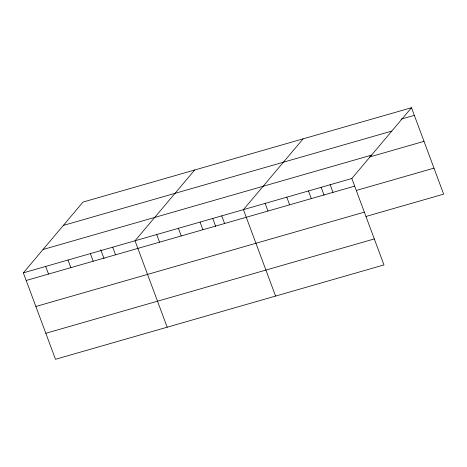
<?xml version="1.0" encoding="UTF-8"?>
<svg xmlns="http://www.w3.org/2000/svg" width="467" height="467" viewBox="0 0 467 467"><rect width="100%" height="100%" fill="white"/><g stroke="black" fill="none" stroke-linecap="round" stroke-linejoin="round"><path stroke-width="0.7" d="M411.503 107.714L351.832 178.505L383.973 264.935L55.497 359.286L23.35 272.856L83.027 202.065L411.503 107.714L443.65 194.144L366.023 216.443M194.71 169.982L135.033 240.774L167.18 327.209M303.106 138.851L243.43 209.642L275.577 296.072M401.054 119.155L414.34 115.343M63.331 225.421L391.813 131.075M43.04 249.495L371.522 155.143M369.467 157.017L424.013 141.349M23.35 272.856L351.832 178.505M26.187 280.48L354.669 186.135M356.35 190.437L433.977 168.143M35.86 306.486L364.342 212.141M45.824 333.28L374.306 238.935M330.151 184.734L332.989 192.357M321.098 187.22L324.086 195.259M308.471 190.956L311.308 198.586M286.791 197.185L289.628 204.815M265.11 203.414L267.947 211.043M221.755 215.865L224.592 223.495M212.695 218.352L215.684 226.39M200.074 222.094L202.912 229.723M178.394 228.322L181.231 235.952M156.714 234.551L159.551 242.175M112.699 247.189L115.536 254.819M100.767 249.763L104.001 258.473M90.359 253.604L93.196 261.234M68.024 260.02L70.861 267.649M45.684 266.435L48.521 274.065"/></g></svg>
